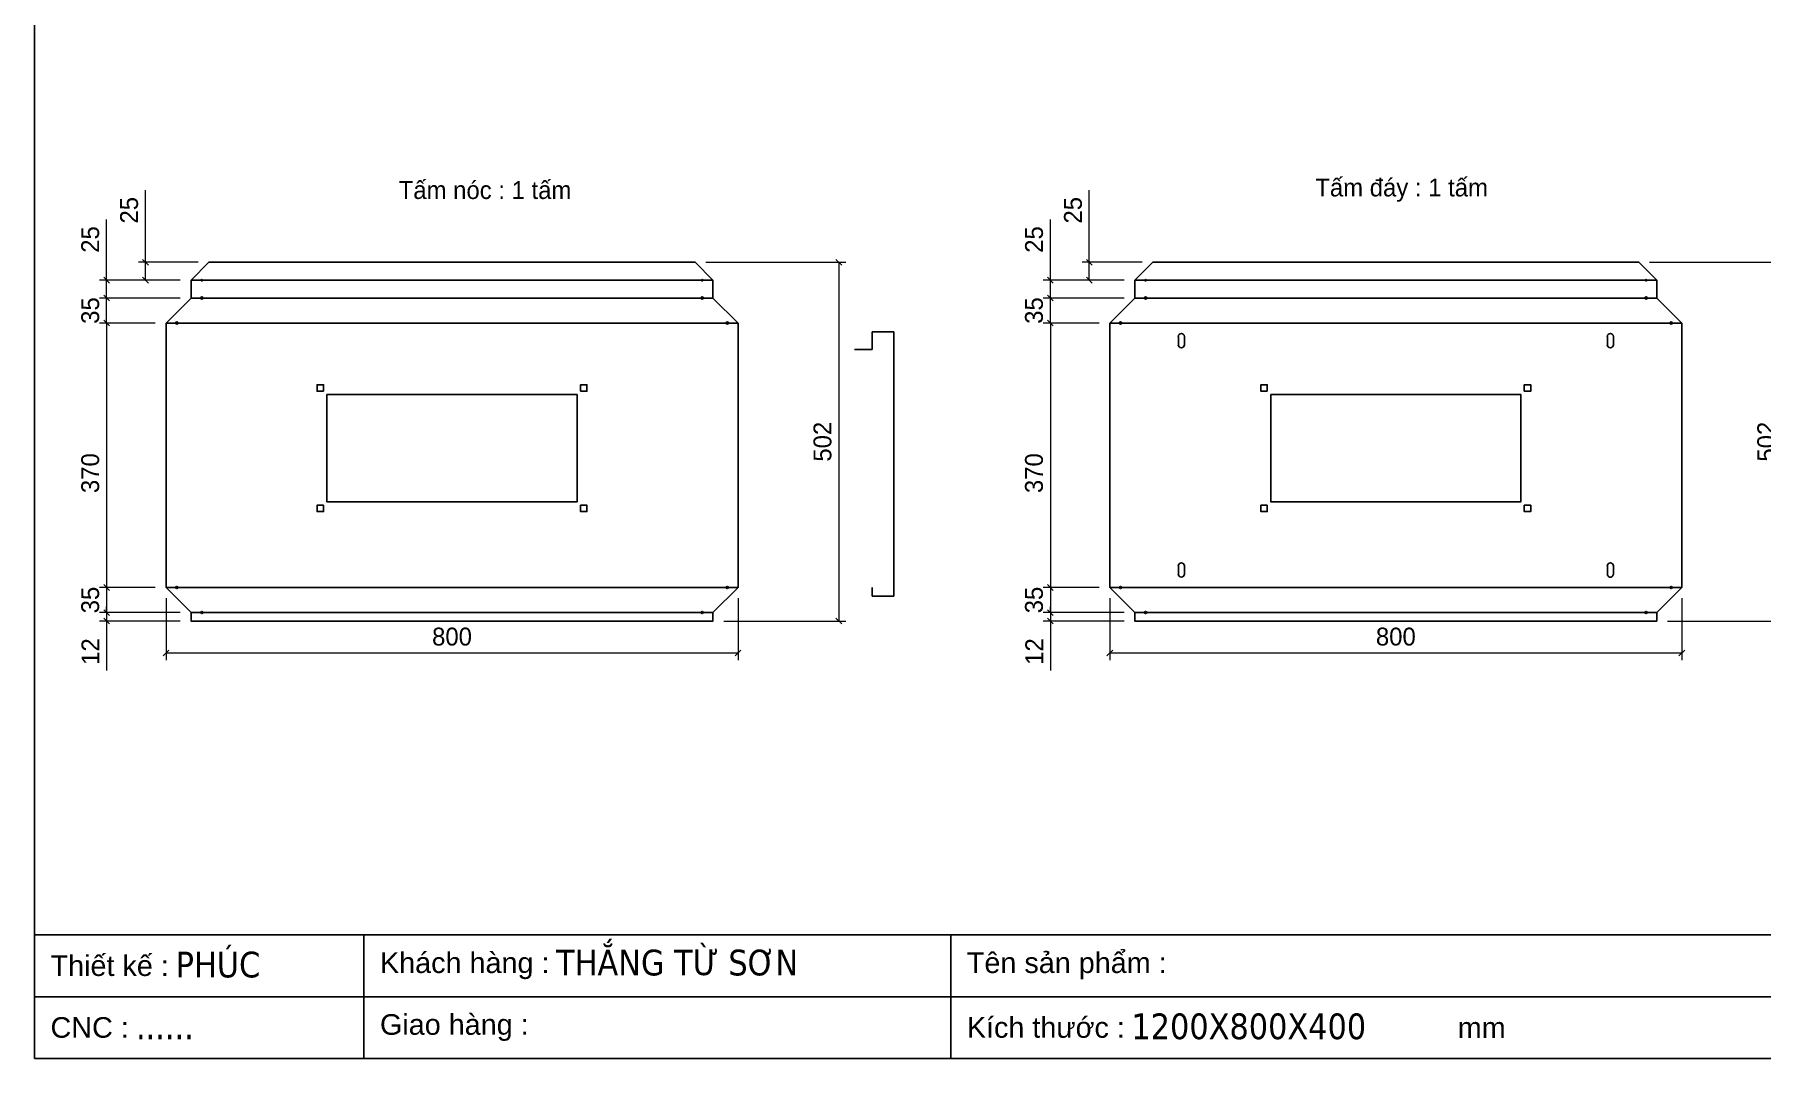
# Model space of a CAD drawing. Header units: millimetres. Extents: x 0 to 4277, y 0 to 3024.
# Drawn here: x 0 to 2415, y 0 to 1433 of the extents above; entities that cross this region are included whole.
import ezdxf
from ezdxf.enums import TextEntityAlignment as Align

# ---------------------------------------------------------------- set-up
doc = ezdxf.new("R2010")
doc.units = ezdxf.units.MM
doc.layers.add('CNC', color=7, linetype='Continuous')
doc.layers.add('DIM', color=253, linetype='Continuous')
doc.styles.add('Arial', font='arial.ttf')
doc.styles.add('Tahoma (Input Text)', font='tahoma.ttf')
doc.dimstyles.new('Dim-25', dxfattribs={"dimtxt": 25, "dimasz": 8, "dimexe": 10, "dimexo": 15, "dimgap": 10, "dimtad": 1, "dimdec": 0, "dimtxsty": 'Standard', "dimblk": 'OBLIQUE', "dimcen": 10, "dimclrd": 5, "dimclre": 5, "dimclrt": 3, "dimazin": 3, "dimtfac": 1, "dimtdec": 0, "dimtmove": 0, "dimatfit": 3, "dimldrblk": 'OBLIQUE', "dimlwd": 9, "dimlwe": 9})

# ---------------------------------------------------------------- blocks, each defined once
blk = doc.blocks.new('khungtenAsean2')
at = {"color": 7}
for p, q in [((2970, -1980), (0, -1980)), ((320, -1980), (320, -2100)), ((890, -1980), (890, -2100)), ((2020, -2040), (0, -2040))]:
    blk.add_line(p, q, dxfattribs=at)
blk.add_lwpolyline([(0, 0), (2970, 0), (2970, -2100), (0, -2100)], close=True, dxfattribs=at)
at = {"color": 2, "char_height": 20, "width": 917.634, "attachment_point": 4, "style": 'Arial'}
for s, insert in [('  Khách hàng :', (320, -2010)), ('  Tên sản phẩm :', (890, -2010)), ('  Thiết kế :', (0, -2010)), ('  CNC :', (0, -2070)), ('  Giao hàng :', (320, -2070)), ('  Kích thước :', (890, -2070)), ('mm', (1382.3, -2070))]:
    blk.add_mtext(s, dxfattribs=dict(at, insert=insert))
at = {"color": 1, "style": 'Tahoma (Input Text)', "flags": 8}
for tag, p in [('#01', (137.1, -2021.3)), ('#03', (506.6, -2019.3)), ('#05', (1106.6, -2021.3)), ('#07', (1834.7, -2021.3)), ('#09', (2146.7, -2021.3)), ('#02', (98.5, -2081.3)), ('#04', (486.1, -2081.3)), ('#06', (1065.3, -2081.3)), ('#08', (1817.4, -2081.3)), ('#10', (2146.7, -2081.3))]:
    blk.add_attdef(tag, p, '', height=25, dxfattribs=at)
blk.add_attdef('#11', text='', height=25, dxfattribs=at).set_placement((2915, -2067.3), align=Align.CENTER)
blk = doc.blocks.new('*D41')
at = {"color": 0, "linetype": 'ByBlock', "lineweight": -2}
for p, q in [((187.9, 571.3), (179.9, 563.3)), ((979.9, 563.3), (987.9, 571.3))]:
    blk.add_line(p, q, dxfattribs=at)
at = {"layer": 'Defpoints', "color": 0, "transparency": 16777216}
for p in [(183.9, 658.9), (983.9, 658.9), (983.9, 567.3)]:
    blk.add_point(p, dxfattribs=at)
at = {"layer": 'DIM', "color": 5, "lineweight": 9, "transparency": 16777216}
for p, q in [((183.9, 643.9), (183.9, 557.3)), ((983.9, 643.9), (983.9, 557.3)), ((183.9, 567.3), (983.9, 567.3))]:
    blk.add_line(p, q, dxfattribs=at)
at = {"layer": 'DIM', "color": 3, "transparency": 16777216, "insert": (583.9, 590.1), "char_height": 25, "attachment_point": 5}
blk.add_mtext('800', dxfattribs=at)
blk = doc.blocks.new('_Oblique')
at = {"color": 0, "linetype": 'ByBlock', "lineweight": -2}
blk.add_line((-0.5, -0.5), (0.5, 0.5), dxfattribs=at)
blk = doc.blocks.new('*D42')
at = {"color": 0, "linetype": 'ByBlock', "lineweight": -2}
for p, q in [((104.8, 1024.9), (96.8, 1032.9)), ((96.8, 662.9), (104.8, 654.9))]:
    blk.add_line(p, q, dxfattribs=at)
at = {"layer": 'Defpoints', "color": 0, "transparency": 16777216}
for p in [(183.9, 1028.9), (100.8, 658.9), (183.9, 658.9)]:
    blk.add_point(p, dxfattribs=at)
at = {"layer": 'DIM', "color": 5, "lineweight": 9, "transparency": 16777216}
for p, q in [((168.9, 1028.9), (90.8, 1028.9)), ((100.8, 1028.9), (100.8, 658.9)), ((168.9, 658.9), (90.8, 658.9))]:
    blk.add_line(p, q, dxfattribs=at)
at = {"layer": 'DIM', "color": 3, "transparency": 16777216, "insert": (78, 818.9), "char_height": 25, "attachment_point": 5, "rotation": 90}
blk.add_mtext('370', dxfattribs=at)
blk = doc.blocks.new('*D43')
at = {"color": 0, "linetype": 'ByBlock', "lineweight": -2}
for p, q in [((104.8, 654.9), (96.8, 662.9)), ((96.8, 627.9), (104.8, 619.9))]:
    blk.add_line(p, q, dxfattribs=at)
at = {"layer": 'Defpoints', "color": 0, "transparency": 16777216}
for p in [(183.9, 658.9), (100.8, 623.9), (218.9, 623.9)]:
    blk.add_point(p, dxfattribs=at)
at = {"layer": 'DIM', "color": 5, "lineweight": 9, "transparency": 16777216}
for p, q in [((168.9, 658.9), (90.8, 658.9)), ((100.8, 658.9), (100.8, 623.9)), ((203.9, 623.9), (90.8, 623.9))]:
    blk.add_line(p, q, dxfattribs=at)
at = {"layer": 'DIM', "color": 3, "transparency": 16777216, "insert": (78, 641.4), "char_height": 25, "attachment_point": 5, "rotation": 90}
blk.add_mtext('35', dxfattribs=at)
blk = doc.blocks.new('*D44')
at = {"color": 0, "linetype": 'ByBlock', "lineweight": -2}
for p, q in [((96.8, 627.9), (104.8, 619.9)), ((104.8, 607.9), (96.8, 615.9))]:
    blk.add_line(p, q, dxfattribs=at)
at = {"layer": 'Defpoints', "color": 0, "transparency": 16777216}
for p in [(100.8, 611.9), (218.9, 623.9), (218.9, 611.9)]:
    blk.add_point(p, dxfattribs=at)
at = {"layer": 'DIM', "color": 5, "lineweight": 9, "transparency": 16777216}
for p, q in [((100.8, 623.9), (100.8, 631.9)), ((203.9, 623.9), (90.8, 623.9)), ((203.9, 611.9), (90.8, 611.9)), ((100.8, 623.9), (100.8, 611.9)), ((100.8, 611.9), (100.8, 542.7))]:
    blk.add_line(p, q, dxfattribs=at)
at = {"layer": 'DIM', "color": 3, "transparency": 16777216, "insert": (78.2, 569.3), "char_height": 25, "attachment_point": 5, "rotation": 90}
blk.add_mtext('12', dxfattribs=at)
blk = doc.blocks.new('*D45')
at = {"color": 0, "linetype": 'ByBlock', "lineweight": -2}
for p, q in [((1128.9, 1109.9), (1120.9, 1117.9)), ((1120.9, 615.9), (1128.9, 607.9))]:
    blk.add_line(p, q, dxfattribs=at)
at = {"layer": 'Defpoints', "color": 0, "transparency": 16777216}
for p in [(923.9, 1113.9), (948.9, 611.9), (1124.9, 611.9)]:
    blk.add_point(p, dxfattribs=at)
at = {"layer": 'DIM', "color": 5, "lineweight": 9, "transparency": 16777216}
for p, q in [((938.9, 1113.9), (1134.9, 1113.9)), ((1124.9, 1113.9), (1124.9, 611.9)), ((963.9, 611.9), (1134.9, 611.9))]:
    blk.add_line(p, q, dxfattribs=at)
at = {"layer": 'DIM', "color": 3, "transparency": 16777216, "insert": (1102.2, 862.9), "char_height": 25, "attachment_point": 5, "rotation": 90}
blk.add_mtext('502', dxfattribs=at)
blk = doc.blocks.new('*D46')
at = {"color": 0, "linetype": 'ByBlock', "lineweight": -2}
for p, q in [((104.8, 1059.9), (96.8, 1067.9)), ((96.8, 1032.9), (104.8, 1024.9))]:
    blk.add_line(p, q, dxfattribs=at)
at = {"layer": 'Defpoints', "color": 0, "transparency": 16777216}
for p in [(100.8, 1063.9), (218.9, 1063.9), (183.9, 1028.9)]:
    blk.add_point(p, dxfattribs=at)
at = {"layer": 'DIM', "color": 5, "lineweight": 9, "transparency": 16777216}
for p, q in [((203.9, 1063.9), (90.8, 1063.9)), ((100.8, 1028.9), (100.8, 1063.9)), ((168.9, 1028.9), (90.8, 1028.9))]:
    blk.add_line(p, q, dxfattribs=at)
at = {"layer": 'DIM', "color": 3, "transparency": 16777216, "insert": (78, 1046.4), "char_height": 25, "attachment_point": 5, "rotation": 90}
blk.add_mtext('35', dxfattribs=at)
blk = doc.blocks.new('*D47')
at = {"color": 0, "linetype": 'ByBlock', "lineweight": -2}
for p, q in [((104.8, 1084.9), (96.8, 1092.9)), ((96.8, 1067.9), (104.8, 1059.9))]:
    blk.add_line(p, q, dxfattribs=at)
at = {"layer": 'Defpoints', "color": 0, "transparency": 16777216}
for p in [(100.8, 1088.9), (218.9, 1088.9), (218.9, 1063.9)]:
    blk.add_point(p, dxfattribs=at)
at = {"layer": 'DIM', "color": 5, "lineweight": 9, "transparency": 16777216}
for p, q in [((100.8, 1088.9), (100.8, 1174)), ((203.9, 1088.9), (90.8, 1088.9)), ((100.8, 1063.9), (100.8, 1088.9)), ((203.9, 1063.9), (90.8, 1063.9))]:
    blk.add_line(p, q, dxfattribs=at)
at = {"layer": 'DIM', "color": 3, "transparency": 16777216, "insert": (78, 1145.8), "char_height": 25, "attachment_point": 5, "rotation": 90}
blk.add_mtext('25', dxfattribs=at)
blk = doc.blocks.new('*D48')
at = {"color": 0, "linetype": 'ByBlock', "lineweight": -2}
for p, q in [((159.2, 1109.9), (151.2, 1117.9)), ((151.2, 1092.9), (159.2, 1084.9))]:
    blk.add_line(p, q, dxfattribs=at)
at = {"layer": 'Defpoints', "color": 0, "transparency": 16777216}
for p in [(155.2, 1113.9), (243.9, 1113.9), (218.9, 1088.9)]:
    blk.add_point(p, dxfattribs=at)
at = {"layer": 'DIM', "color": 5, "lineweight": 9, "transparency": 16777216}
for p, q in [((155.2, 1113.9), (155.2, 1214.9)), ((228.9, 1113.9), (145.2, 1113.9)), ((155.2, 1088.9), (155.2, 1113.9)), ((203.9, 1088.9), (145.2, 1088.9))]:
    blk.add_line(p, q, dxfattribs=at)
at = {"layer": 'DIM', "color": 3, "transparency": 16777216, "insert": (132.4, 1186.7), "char_height": 25, "attachment_point": 5, "rotation": 90}
blk.add_mtext('25', dxfattribs=at)
blk = doc.blocks.new('f3daunguoc')
at = {"layer": 'CNC', "color": 2, "lineweight": -3}
blk.add_circle((0, 0), 1.5, dxfattribs=at)
blk = doc.blocks.new('f2dauxuoi')
at = {"layer": 'CNC', "color": 2, "lineweight": -3}
blk.add_circle((0, 0), 1, dxfattribs=at)
blk = doc.blocks.new('*D49')
at = {"color": 0, "linetype": 'ByBlock', "lineweight": -2}
for p, q in [((1508, 571.3), (1500, 563.3)), ((2300, 563.3), (2308, 571.3))]:
    blk.add_line(p, q, dxfattribs=at)
at = {"layer": 'Defpoints', "color": 0, "transparency": 16777216}
for p in [(1504, 658.9), (2304, 658.9), (2304, 567.3)]:
    blk.add_point(p, dxfattribs=at)
at = {"layer": 'DIM', "color": 5, "lineweight": 9, "transparency": 16777216}
for p, q in [((1504, 643.9), (1504, 557.3)), ((2304, 643.9), (2304, 557.3)), ((1504, 567.3), (2304, 567.3))]:
    blk.add_line(p, q, dxfattribs=at)
at = {"layer": 'DIM', "color": 3, "transparency": 16777216, "insert": (1904, 590.1), "char_height": 25, "attachment_point": 5}
blk.add_mtext('800', dxfattribs=at)
blk = doc.blocks.new('*D50')
at = {"color": 0, "linetype": 'ByBlock', "lineweight": -2}
for p, q in [((1424.8, 1024.9), (1416.8, 1032.9)), ((1416.8, 662.9), (1424.8, 654.9))]:
    blk.add_line(p, q, dxfattribs=at)
at = {"layer": 'Defpoints', "color": 0, "transparency": 16777216}
for p in [(1504, 1028.9), (1420.8, 658.9), (1504, 658.9)]:
    blk.add_point(p, dxfattribs=at)
at = {"layer": 'DIM', "color": 5, "lineweight": 9, "transparency": 16777216}
for p, q in [((1489, 1028.9), (1410.8, 1028.9)), ((1420.8, 1028.9), (1420.8, 658.9)), ((1489, 658.9), (1410.8, 658.9))]:
    blk.add_line(p, q, dxfattribs=at)
at = {"layer": 'DIM', "color": 3, "transparency": 16777216, "insert": (1398, 818.9), "char_height": 25, "attachment_point": 5, "rotation": 90}
blk.add_mtext('370', dxfattribs=at)
blk = doc.blocks.new('*D51')
at = {"color": 0, "linetype": 'ByBlock', "lineweight": -2}
for p, q in [((1424.8, 654.9), (1416.8, 662.9)), ((1416.8, 627.9), (1424.8, 619.9))]:
    blk.add_line(p, q, dxfattribs=at)
at = {"layer": 'Defpoints', "color": 0, "transparency": 16777216}
for p in [(1504, 658.9), (1420.8, 623.9), (1539, 623.9)]:
    blk.add_point(p, dxfattribs=at)
at = {"layer": 'DIM', "color": 5, "lineweight": 9, "transparency": 16777216}
for p, q in [((1489, 658.9), (1410.8, 658.9)), ((1420.8, 658.9), (1420.8, 623.9)), ((1524, 623.9), (1410.8, 623.9))]:
    blk.add_line(p, q, dxfattribs=at)
at = {"layer": 'DIM', "color": 3, "transparency": 16777216, "insert": (1398, 641.4), "char_height": 25, "attachment_point": 5, "rotation": 90}
blk.add_mtext('35', dxfattribs=at)
blk = doc.blocks.new('*D52')
at = {"color": 0, "linetype": 'ByBlock', "lineweight": -2}
for p, q in [((1416.8, 627.9), (1424.8, 619.9)), ((1424.8, 607.9), (1416.8, 615.9))]:
    blk.add_line(p, q, dxfattribs=at)
at = {"layer": 'Defpoints', "color": 0, "transparency": 16777216}
for p in [(1420.8, 611.9), (1539, 623.9), (1539, 611.9)]:
    blk.add_point(p, dxfattribs=at)
at = {"layer": 'DIM', "color": 5, "lineweight": 9, "transparency": 16777216}
for p, q in [((1420.8, 623.9), (1420.8, 631.9)), ((1524, 623.9), (1410.8, 623.9)), ((1524, 611.9), (1410.8, 611.9)), ((1420.8, 623.9), (1420.8, 611.9)), ((1420.8, 611.9), (1420.8, 542.7))]:
    blk.add_line(p, q, dxfattribs=at)
at = {"layer": 'DIM', "color": 3, "transparency": 16777216, "insert": (1398.3, 569.3), "char_height": 25, "attachment_point": 5, "rotation": 90}
blk.add_mtext('12', dxfattribs=at)
blk = doc.blocks.new('*D53')
at = {"color": 0, "linetype": 'ByBlock', "lineweight": -2}
for p, q in [((2449, 1109.9), (2441, 1117.9)), ((2441, 615.9), (2449, 607.9))]:
    blk.add_line(p, q, dxfattribs=at)
at = {"layer": 'Defpoints', "color": 0, "transparency": 16777216}
for p in [(2244, 1113.9), (2269, 611.9), (2445, 611.9)]:
    blk.add_point(p, dxfattribs=at)
at = {"layer": 'DIM', "color": 5, "lineweight": 9, "transparency": 16777216}
for p, q in [((2259, 1113.9), (2455, 1113.9)), ((2445, 1113.9), (2445, 611.9)), ((2284, 611.9), (2455, 611.9))]:
    blk.add_line(p, q, dxfattribs=at)
at = {"layer": 'DIM', "color": 3, "transparency": 16777216, "insert": (2422.2, 862.9), "char_height": 25, "attachment_point": 5, "rotation": 90}
blk.add_mtext('502', dxfattribs=at)
blk = doc.blocks.new('*D54')
at = {"color": 0, "linetype": 'ByBlock', "lineweight": -2}
for p, q in [((1424.8, 1059.9), (1416.8, 1067.9)), ((1416.8, 1032.9), (1424.8, 1024.9))]:
    blk.add_line(p, q, dxfattribs=at)
at = {"layer": 'Defpoints', "color": 0, "transparency": 16777216}
for p in [(1420.8, 1063.9), (1539, 1063.9), (1504, 1028.9)]:
    blk.add_point(p, dxfattribs=at)
at = {"layer": 'DIM', "color": 5, "lineweight": 9, "transparency": 16777216}
for p, q in [((1524, 1063.9), (1410.8, 1063.9)), ((1420.8, 1028.9), (1420.8, 1063.9)), ((1489, 1028.9), (1410.8, 1028.9))]:
    blk.add_line(p, q, dxfattribs=at)
at = {"layer": 'DIM', "color": 3, "transparency": 16777216, "insert": (1398, 1046.4), "char_height": 25, "attachment_point": 5, "rotation": 90}
blk.add_mtext('35', dxfattribs=at)
blk = doc.blocks.new('*D55')
at = {"color": 0, "linetype": 'ByBlock', "lineweight": -2}
for p, q in [((1424.8, 1084.9), (1416.8, 1092.9)), ((1416.8, 1067.9), (1424.8, 1059.9))]:
    blk.add_line(p, q, dxfattribs=at)
at = {"layer": 'Defpoints', "color": 0, "transparency": 16777216}
for p in [(1420.8, 1088.9), (1539, 1088.9), (1539, 1063.9)]:
    blk.add_point(p, dxfattribs=at)
at = {"layer": 'DIM', "color": 5, "lineweight": 9, "transparency": 16777216}
for p, q in [((1420.8, 1088.9), (1420.8, 1174)), ((1524, 1088.9), (1410.8, 1088.9)), ((1420.8, 1063.9), (1420.8, 1088.9)), ((1524, 1063.9), (1410.8, 1063.9))]:
    blk.add_line(p, q, dxfattribs=at)
at = {"layer": 'DIM', "color": 3, "transparency": 16777216, "insert": (1398.1, 1145.8), "char_height": 25, "attachment_point": 5, "rotation": 90}
blk.add_mtext('25', dxfattribs=at)
blk = doc.blocks.new('*D56')
at = {"color": 0, "linetype": 'ByBlock', "lineweight": -2}
for p, q in [((1479.2, 1109.9), (1471.2, 1117.9)), ((1471.2, 1092.9), (1479.2, 1084.9))]:
    blk.add_line(p, q, dxfattribs=at)
at = {"layer": 'Defpoints', "color": 0, "transparency": 16777216}
for p in [(1475.2, 1113.9), (1564, 1113.9), (1539, 1088.9)]:
    blk.add_point(p, dxfattribs=at)
at = {"layer": 'DIM', "color": 5, "lineweight": 9, "transparency": 16777216}
for p, q in [((1475.2, 1113.9), (1475.2, 1214.9)), ((1549, 1113.9), (1465.2, 1113.9)), ((1475.2, 1088.9), (1475.2, 1113.9)), ((1524, 1088.9), (1465.2, 1088.9))]:
    blk.add_line(p, q, dxfattribs=at)
at = {"layer": 'DIM', "color": 3, "transparency": 16777216, "insert": (1452.5, 1186.7), "char_height": 25, "attachment_point": 5, "rotation": 90}
blk.add_mtext('25', dxfattribs=at)
blk = doc.blocks.new('ovan8.5x20')
at = {"layer": 'CNC', "color": 2, "lineweight": -3}
for p, q in [((5.7, 4.2), (-5.8, 4.2)), ((-5.8, -4.2), (5.7, -4.2))]:
    blk.add_line(p, q, dxfattribs=at)
for centre, start, end in [((-5.8, 0), 90, 270), ((5.7, 0), 270, 90)]:
    blk.add_arc(centre, 4.25, start, end, dxfattribs=at)

msp = doc.modelspace()

# ---------------------------------------------------------------- linework, layer by layer
at = {"color": 7}
for p, q in [((218.9, 1088.9), (243.9, 1113.9)), ((243.9, 1113.9), (923.9, 1113.9)), ((948.9, 1088.9), (923.9, 1113.9)), ((1539, 1088.9), (1564, 1113.9)), ((1564, 1113.9), (2244, 1113.9)), ((2269, 1088.9), (2244, 1113.9)), ((218.9, 1088.9), (948.9, 1088.9)), ((1539, 1088.9), (2269, 1088.9)), ((218.9, 1063.9), (183.9, 1028.9)), ((218.9, 1063.9), (948.9, 1063.9)), ((948.9, 1063.9), (983.9, 1028.9)), ((1539, 1063.9), (1504, 1028.9)), ((1539, 1063.9), (2269, 1063.9)), ((2269, 1063.9), (2304, 1028.9)), ((183.9, 1028.9), (983.9, 1028.9)), ((1201.7, 1016.7), (1171.7, 1016.7)), ((1171.7, 1016.7), (1171.7, 991.7)), ((1201.7, 1016.7), (1201.7, 646.7)), ((1504, 1028.9), (2304, 1028.9)), ((1171.7, 991.7), (1146.7, 991.7)), ((183.9, 658.9), (983.9, 658.9)), ((183.9, 658.9), (218.9, 623.9)), ((983.9, 658.9), (948.9, 623.9)), ((1171.7, 646.7), (1171.7, 658.7)), ((1504, 658.9), (2304, 658.9)), ((1504, 658.9), (1539, 623.9)), ((2304, 658.9), (2269, 623.9)), ((1201.7, 646.7), (1171.7, 646.7)), ((218.9, 623.9), (948.9, 623.9)), ((1539, 623.9), (2269, 623.9))]:
    msp.add_line(p, q, dxfattribs=at)
for points in [[(218.9, 1088.9), (218.9, 1063.9)], [(948.9, 1063.9), (948.9, 1088.9)], [(1539, 1088.9), (1539, 1063.9)], [(2269, 1063.9), (2269, 1088.9)], [(183.9, 1028.9), (183.9, 658.9)], [(983.9, 658.9), (983.9, 1028.9)], [(1504, 1028.9), (1504, 658.9)], [(2304, 658.9), (2304, 1028.9)], [(218.9, 623.9), (218.9, 611.9), (948.9, 611.9), (948.9, 623.9)], [(1539, 623.9), (1539, 611.9), (2269, 611.9), (2269, 623.9)]]:
    msp.add_lwpolyline(points, dxfattribs=at)
at = {"color": 2}
for points in [[(404.2, 933.6), (395.2, 933.6), (395.2, 942.6), (404.2, 942.6)], [(763.7, 933.6), (772.7, 933.6), (772.7, 942.6), (763.7, 942.6)], [(1724.2, 933.6), (1715.2, 933.6), (1715.2, 942.6), (1724.2, 942.6)], [(2083.7, 933.6), (2092.7, 933.6), (2092.7, 942.6), (2083.7, 942.6)], [(408.9, 928.9), (758.9, 928.9), (758.9, 778.9), (408.9, 778.9)], [(1729, 928.9), (2079, 928.9), (2079, 778.9), (1729, 778.9)], [(404.2, 774.1), (395.2, 774.1), (395.2, 765.1), (404.2, 765.1)], [(763.7, 774.1), (772.7, 774.1), (772.7, 765.1), (763.7, 765.1)], [(1724.2, 774.1), (1715.2, 774.1), (1715.2, 765.1), (1724.2, 765.1)], [(2083.7, 774.1), (2092.7, 774.1), (2092.7, 765.1), (2083.7, 765.1)]]:
    msp.add_lwpolyline(points, close=True, dxfattribs=at)

# ---------------------------------------------------------------- block references
ref = msp.add_blockref('khungtenAsean2', (0, 3024), dxfattribs=dict(xscale=1.440000000002328, yscale=1.440000000002328, zscale=1.440000000002328))
ref.add_attrib('#06', '1200X800X400', (1534.1, 27), dxfattribs={"color": 1, "height": 36, "style": 'Tahoma (Input Text)'})
ref.add_attrib('#03', 'THẮNG TỪ SƠN', (729.5, 116.2), dxfattribs={"color": 1, "height": 36, "style": 'Tahoma (Input Text)'})
ref.add_attrib('#02', '......', (141.8, 27), dxfattribs={"color": 1, "height": 36, "style": 'Tahoma (Input Text)'})
ref.add_attrib('#01', 'PHÚC', (197.4, 113.4), dxfattribs={"color": 1, "height": 36, "style": 'Tahoma (Input Text)'})
at = {"lineweight": -3, "xscale": -1, "rotation": 90}
for name, p in [('f2dauxuoi', (233.9, 1088.9)), ('f2dauxuoi', (1554, 1088.9)), ('f3daunguoc', (933.9, 1063.9)), ('f3daunguoc', (2254, 1063.9)), ('f3daunguoc', (968.9, 1028.9)), ('f3daunguoc', (2289, 1028.9)), ('f3daunguoc', (968.9, 658.9)), ('f3daunguoc', (2289, 658.9)), ('f3daunguoc', (933.9, 623.9)), ('f3daunguoc', (2254, 623.9))]:
    msp.add_blockref(name, p, dxfattribs=at)
at = {"lineweight": -3, "rotation": 270}
for name, p in [('f2dauxuoi', (933.9, 1088.9)), ('f2dauxuoi', (2254, 1088.9)), ('f3daunguoc', (233.9, 1063.9)), ('f3daunguoc', (1554, 1063.9)), ('f3daunguoc', (198.9, 1028.9)), ('f3daunguoc', (1519, 1028.9)), ('f3daunguoc', (198.9, 658.9)), ('f3daunguoc', (1519, 658.9)), ('f3daunguoc', (233.9, 623.9)), ('f3daunguoc', (1554, 623.9))]:
    msp.add_blockref(name, p, dxfattribs=at)
at = {"layer": 'CNC', "lineweight": -3}
for p, rotation in [((1604, 1004.4), 90), ((2204, 683.4), 270)]:
    msp.add_blockref('ovan8.5x20', p, dxfattribs=dict(at, rotation=rotation))
at = {"layer": 'CNC', "lineweight": -3, "xscale": -1}
for p, rotation in [((2204, 1004.4), 270), ((1604, 683.4), 90)]:
    msp.add_blockref('ovan8.5x20', p, dxfattribs=dict(at, rotation=rotation))

# ---------------------------------------------------------------- texts
at = {"color": 2, "char_height": 25, "width": 785, "attachment_point": 5}
for s, insert in [('Tấm đáy : 1 tấm', (1912.1, 1214.8)), ('Tấm nóc : 1 tấm', (630.1, 1214.8))]:
    msp.add_mtext(s, dxfattribs=dict(at, insert=insert))

# ---------------------------------------------------------------- dimensions: what is measured, and where the dimension line sits
at = {"layer": 'DIM', "color": 7}
for base, p1, p2, picture, middle in [((155.2, 1113.9), (218.9, 1088.9), (243.9, 1113.9), '*D48', (155.2, 1186.7)), ((1475.2, 1113.9), (1539, 1088.9), (1564, 1113.9), '*D56', (1475.2, 1186.7)), ((100.8, 1088.9), (218.9, 1063.9), (218.9, 1088.9), '*D47', (100.8, 1145.8)), ((1420.8, 1088.9), (1539, 1063.9), (1539, 1088.9), '*D55', (1420.8, 1145.8)), ((100.8, 1063.9), (183.9, 1028.9), (218.9, 1063.9), '*D46', (100.8, 1046.4)), ((1420.8, 1063.9), (1504, 1028.9), (1539, 1063.9), '*D54', (1420.8, 1046.4)), ((100.8, 658.9), (183.9, 1028.9), (183.9, 658.9), '*D42', (100.8, 818.9)), ((1420.8, 658.9), (1504, 1028.9), (1504, 658.9), '*D50', (1420.8, 818.9)), ((100.8, 623.9), (183.9, 658.9), (218.9, 623.9), '*D43', (100.8, 641.4)), ((1420.8, 623.9), (1504, 658.9), (1539, 623.9), '*D51', (1420.8, 641.4))]:
    dim = msp.add_linear_dim(base=base, p1=p1, p2=p2, angle=270, dimstyle='Dim-25', dxfattribs=at)
    dim.commit()
    dim.dimension.update_dxf_attribs({"geometry": picture, "text_midpoint": middle, "dimtype": 160})
for base, p1, p2, angle, picture, middle in [((1124.9, 611.9), (923.9, 1113.9), (948.9, 611.9), 270, '*D45', (1102.2, 862.9)), ((2445, 611.9), (2244, 1113.9), (2269, 611.9), 270, '*D53', (2422.2, 862.9)), ((983.9, 567.3), (183.9, 658.9), (983.9, 658.9), 180, '*D41', (583.9, 590.1)), ((2304, 567.3), (1504, 658.9), (2304, 658.9), 180, '*D49', (1904, 590.1)), ((100.8, 611.9), (218.9, 623.9), (218.9, 611.9), 270, '*D44', (78.2, 569.3)), ((1420.8, 611.9), (1539, 623.9), (1539, 611.9), 270, '*D52', (1398.3, 569.3))]:
    dim = msp.add_linear_dim(base=base, p1=p1, p2=p2, angle=angle, dimstyle='Dim-25', dxfattribs=at)
    dim.commit()
    dim.dimension.update_dxf_attribs({"geometry": picture, "text_midpoint": middle})

doc.saveas('drawing.dxf')
